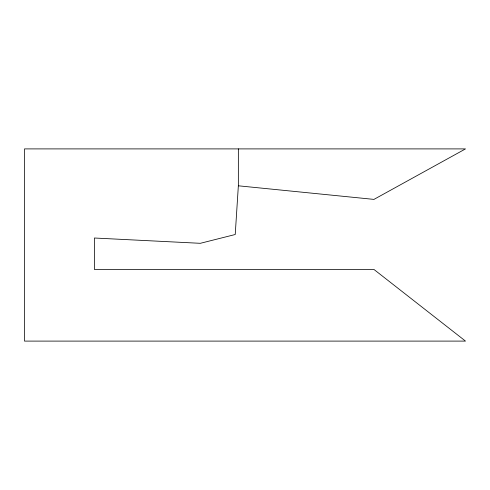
<?xml version="1.0" encoding="UTF-8"?>
<svg xmlns="http://www.w3.org/2000/svg" width="490" height="490" viewBox="0 0 490 490"><rect width="100%" height="100%" fill="white"/><g stroke="black" fill="none" stroke-linecap="round" stroke-linejoin="round"><path stroke-width="0.73" d="M238.354 185.802L235.225 234.514L200.324 243.31L94.392 238.011L94.392 269.463L373.956 269.463L465.5 341.101L24.5 341.101L24.5 148.899L465.5 148.899L373.956 199.393L238.354 185.802L238.354 148.899"/></g></svg>
